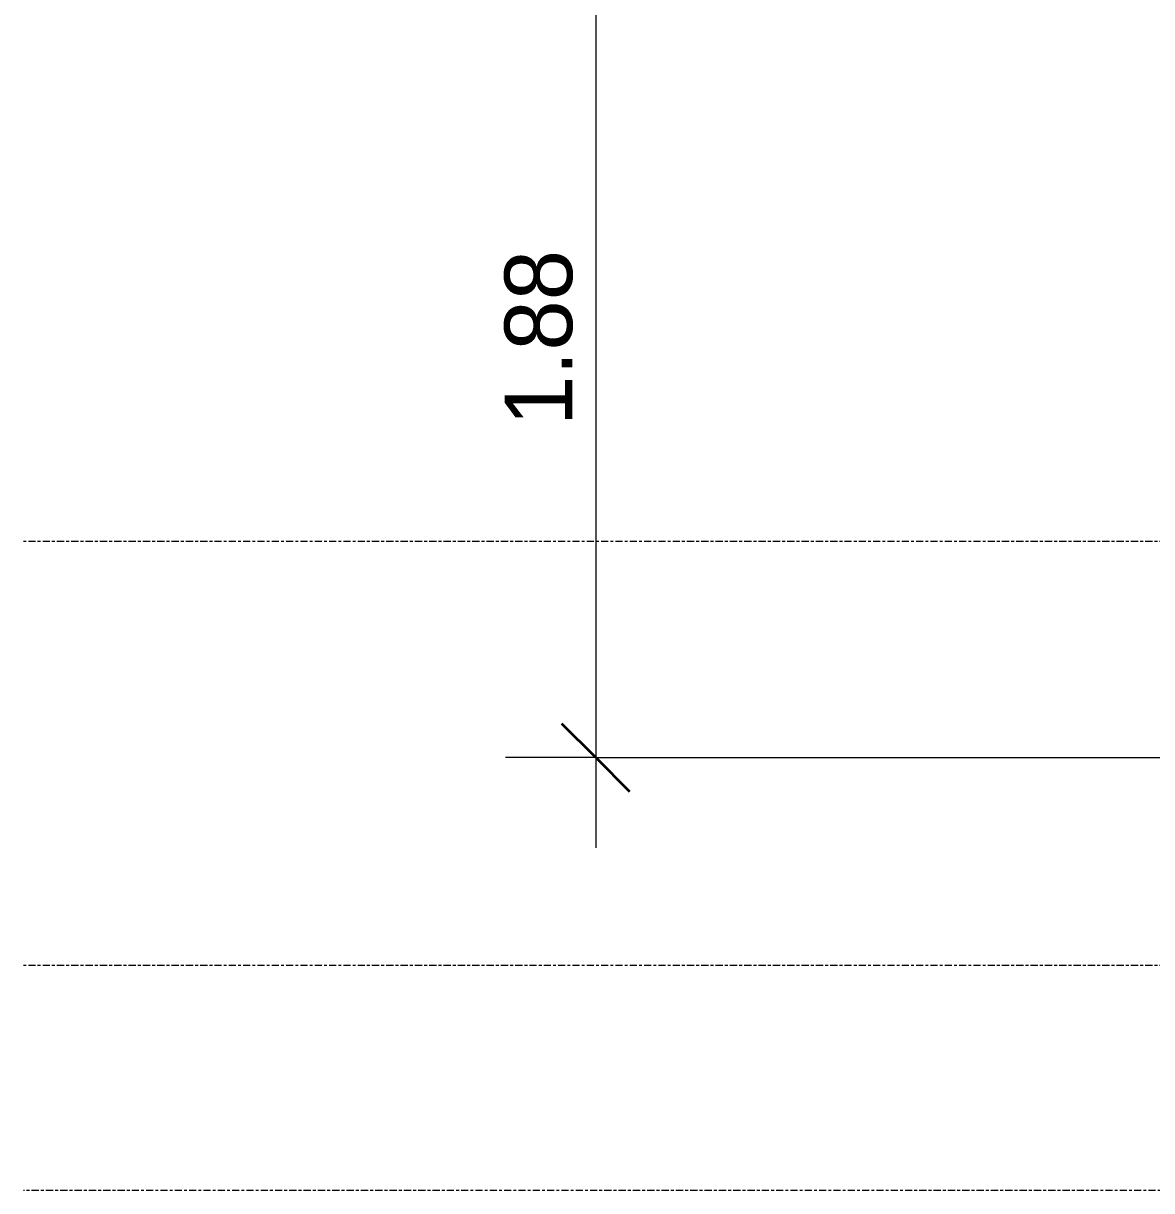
# Model space of a CAD drawing. Header units: centimetres. Extents: x -6111 to 13767, y -285 to 1600.
# Drawn here: x -3737.5 to -3487.3, y -50 to 208.8 of the extents above; entities that cross this region are included whole.
import ezdxf

# ---------------------------------------------------------------- set-up
doc = ezdxf.new("R2010")
doc.units = ezdxf.units.CM
doc.linetypes.add('Centre', pattern=[3.175, 0.635, -0.475, 1.59, -0.475])
for name, color, linetype, lineweight in [('A-ANNO-DIMS', 7, 'Continuous', 9), ('A-ANNO-DIMS-100', 7, 'Continuous', 9), ('A-FLOR-LEVL', 7, 'Continuous', 9)]:
    doc.layers.add(name, color=color, linetype=linetype, lineweight=lineweight)
doc.styles.add('Century Gothic_1', font='GOTHIC.TTF', dxfattribs={"height": 15})
doc.dimstyles.new('FCA_N_Cotas_E100', dxfattribs={"dimscale": 30.48, "dimtxt": 15.662524, "dimasz": 0.492126, "dimexe": 0.656168, "dimexo": 0.656168, "dimgap": 0.032808, "dimtad": 1, "dimlfac": 0.01, "dimrnd": 0.01, "dimzin": 0, "dimdsep": 46, "dimtxsty": 'Century Gothic_1', "dimblk1": 'OBLIQUE', "dimblk2": 'OBLIQUE', "dimsah": 1, "dimcen": 0.09, "dimdle": 0.656168, "dimadec": 3, "dimazin": 2, "dimtfac": 1, "dimtdec": 4, "dimtix": 1, "dimtmove": 0, "dimatfit": 3, "dimfxl": 1, "dimtvp": 1, "dimtolj": 1, "dimtzin": 0, "dimarcsym": 2})

# ---------------------------------------------------------------- blocks, each defined once
blk = doc.blocks.new('DIMBLOCK19-Elevación Eje 2')
at = {"layer": 'A-ANNO-DIMS-100', "lineweight": 35}
for p, q in [((-3610.57, 233.83), (-3618.07, 241.33)), ((-3610.57, 233.83), (-3603.07, 226.33)), ((-3610.57, 46.02), (-3618.07, 53.52)), ((-3610.57, 46.02), (-3603.07, 38.52))]:
    blk.add_line(p, q, dxfattribs=at)
at = {"layer": 'A-ANNO-DIMS-100'}
for p, q in [((-3610.57, 233.83), (-3630.57, 233.83)), ((-3610.57, 233.83), (-3610.57, 26.02)), ((-3610.57, 233.83), (-3396.32, 233.83)), ((-3610.57, 46.02), (-3630.57, 46.02)), ((-3610.57, 46.02), (-3429, 46.02))]:
    blk.add_line(p, q, dxfattribs=at)
at = {"layer": 'A-ANNO-DIMS-100', "color": 0, "insert": (-3630.79, 119.54), "char_height": 15, "width": 48.9267, "attachment_point": 1, "rotation": 90, "line_spacing_factor": 0.984502, "style": 'Century Gothic_1'}
blk.add_mtext('1.88', dxfattribs=at)
blk = doc.blocks.new('_Oblique')
at = {"color": 0, "linetype": 'ByBlock', "lineweight": -2}
blk.add_line((-0.5, -0.5), (0.5, 0.5), dxfattribs=at)

msp = doc.modelspace()

# ---------------------------------------------------------------- linework, layer by layer
at = {"layer": 'A-FLOR-LEVL', "color": 253, "linetype": 'Centre', "true_color": 0xaaaaaa}
for p, q in [((-3737.492, 94), (229.437, 94)), ((-3737.492, 0), (229.437, 0)), ((229.437, -50), (-3737.492, -50))]:
    msp.add_line(p, q, dxfattribs=at)

# ---------------------------------------------------------------- dimensions: what is measured, and where the dimension line sits
at = {"layer": 'A-ANNO-DIMS'}
dim = msp.add_linear_dim(base=(-3610.566, 46.025), p1=(-3376.321, 233.832), p2=(-3408.998, 46.025), angle=90, dimstyle='FCA_N_Cotas_E100', override={"dimpost": '<>', "dimfxl": 190.629355}, dxfattribs=at)
dim.commit()
dim.dimension.update_dxf_attribs({"geometry": 'DIMBLOCK19-Elevación Eje 2', "text_midpoint": (-3619.444, 139.928)})

doc.saveas('drawing.dxf')
